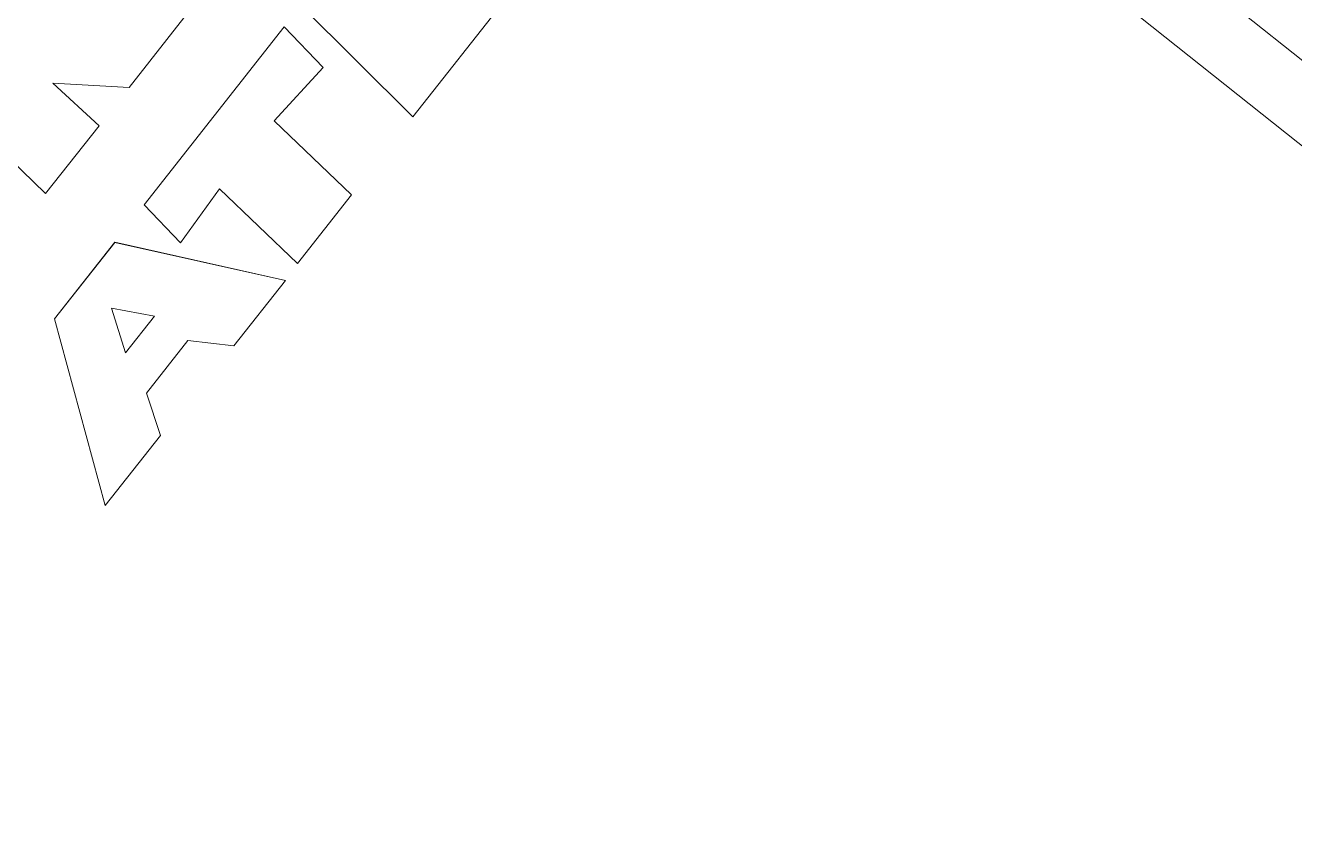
# Model space of a CAD drawing. Header units: millimetres. Extents: x -229914 to 856942, y -268655 to 87212.
# Drawn here: x -134822.1 to -134594.8, y 19813.2 to 19957.9 of the extents above; entities that cross this region are included whole.
import ezdxf

# ---------------------------------------------------------------- set-up
doc = ezdxf.new("R2010")
doc.units = ezdxf.units.MM

# ---------------------------------------------------------------- blocks, each defined once
blk = doc.blocks.new('Т912NEW')
at = {"color": 7, "linetype": 'Continuous', "lineweight": 15}
for p, q in [((4798.66, 915.72), (4551.51, 915.72)), ((4796.38, 903.72), (4551.51, 903.72)), ((4470.89, 808.58), (4470.74, 838.41)), ((4442.77, 811.69), (4470.89, 808.58)), ((4442.78, 811.69), (4470.89, 808.58)), ((4470.89, 808.58), (4470.89, 808.58)), ((4443.04, 766.27), (4442.83, 806.83)), ((4442.84, 806.83), (4442.83, 806.83)), ((4443.05, 766.27), (4442.84, 806.83)), ((4442.84, 806.83), (4452.8, 805.49)), ((4452.8, 805.49), (4451.9, 792.57)), ((4427.72, 797.96), (4427.87, 781.04)), ((4451.9, 792.57), (4470.98, 790.82)), ((4470.98, 790.82), (4471.06, 775.18)), ((4427.87, 781.04), (4416.67, 773.15)), ((4471.05, 775.18), (4451.83, 776.93)), ((4471.06, 775.18), (4451.83, 776.93)), ((4452.38, 765.01), (4451.83, 776.93)), ((4416.67, 773.15), (4427.95, 772.31)), ((4471.06, 775.18), (4471.05, 775.18)), ((4427.94, 756.85), (4427.95, 772.31)), ((4443.11, 757.75), (4471.29, 771.47)), ((4443.12, 757.75), (4471.29, 771.47)), ((4471.29, 771.47), (4471.37, 756.55)), ((4471.29, 771.47), (4471.29, 771.47)), ((4452.38, 765.01), (4443.04, 766.27)), ((4443.05, 766.27), (4443.04, 766.27)), ((4452.38, 765.01), (4443.05, 766.27)), ((4452.38, 765.01), (4452.38, 765.01)), ((4427.94, 756.85), (4400.77, 759.54)), ((4427.94, 756.85), (4400.78, 759.54)), ((4443.2, 740.29), (4443.11, 757.75)), ((4443.12, 757.75), (4443.11, 757.75)), ((4443.21, 740.29), (4443.12, 757.75)), ((4427.94, 756.85), (4427.94, 756.85)), ((4471.37, 756.55), (4464.31, 752.14)), ((4456.92, 751.84), (4449.98, 748.16)), ((4456.96, 743.47), (4456.92, 751.84)), ((4456.96, 743.48), (4456.92, 751.84)), ((4464.31, 752.14), (4464.38, 740.14)), ((4456.96, 743.47), (4449.98, 748.16)), ((4471.16, 719.81), (4443.2, 740.29)), ((4443.21, 740.29), (4443.2, 740.29)), ((4471.17, 719.81), (4443.21, 740.29)), ((4464.38, 740.14), (4471.08, 735.81)), ((4471.17, 719.81), (4471.08, 735.81)), ((4471.17, 719.81), (4471.16, 719.81))]:
    blk.add_line(p, q, dxfattribs=at)

msp = doc.modelspace()

# ---------------------------------------------------------------- block references
at = {"rotation": 321.4676820499667}
msp.add_blockref('Т912NEW', (-138753.82306, 22094.20638), dxfattribs=at)

doc.saveas('drawing.dxf')
